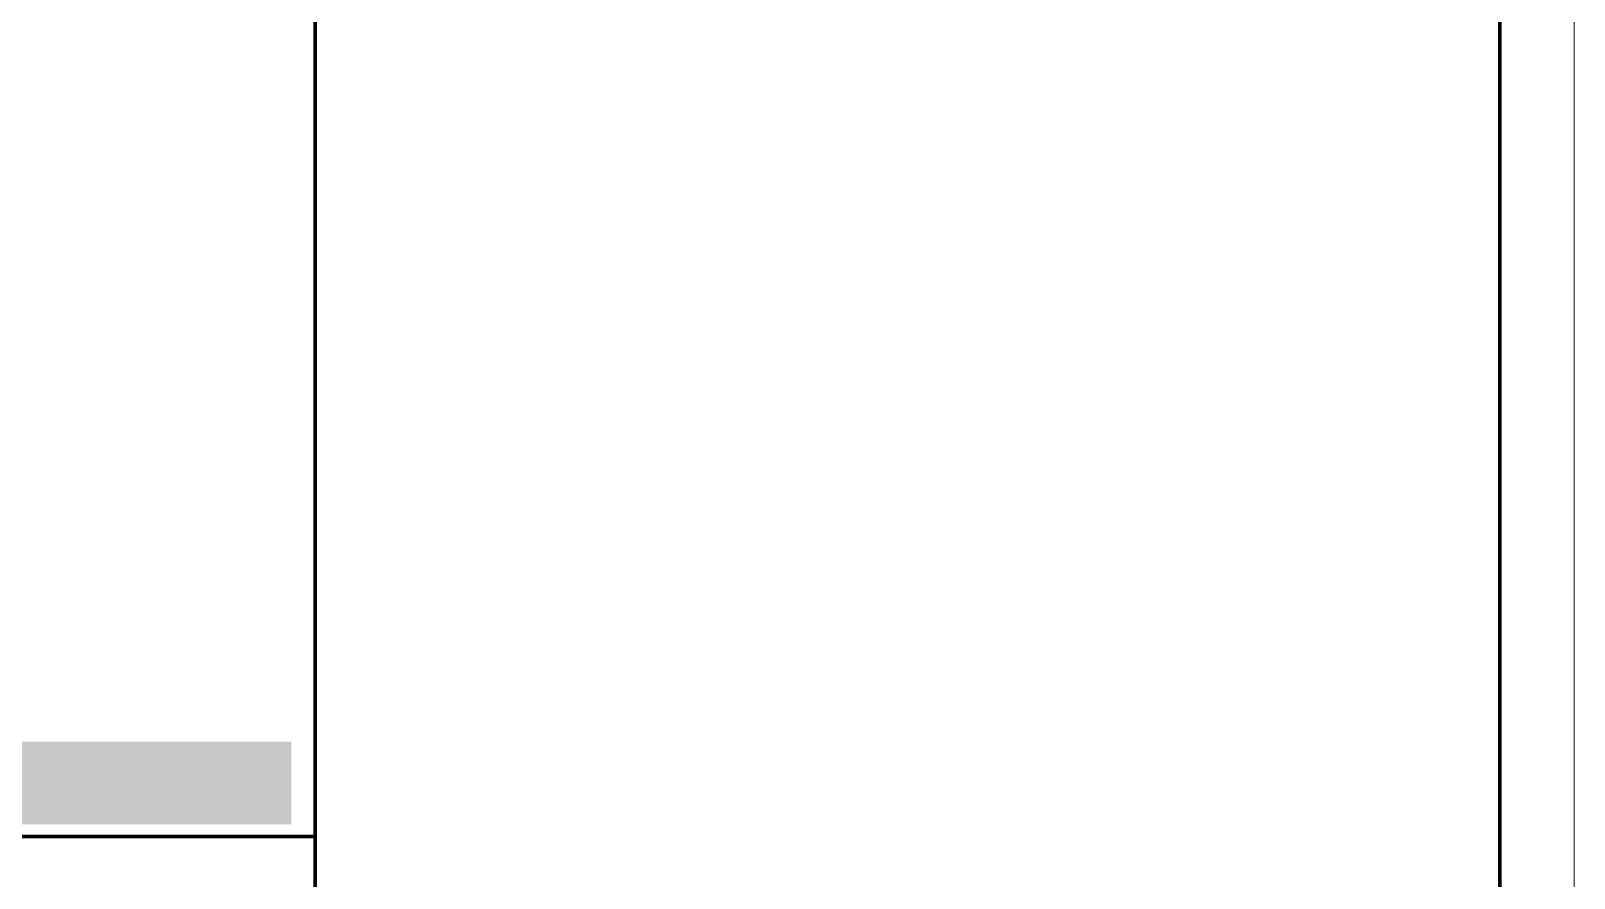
# Model space of a CAD drawing. Header units: millimetres. Extents: x -116965 to 323937, y 291661 to 566926.
# Drawn here: x -42029 to -41508, y 316825 to 317111 of the extents above; entities that cross this region are included whole.
import ezdxf

# ---------------------------------------------------------------- set-up
doc = ezdxf.new("R2010")
doc.units = ezdxf.units.MM
doc.layers.get('0').update_dxf_attribs({"lineweight": 18})
doc.layers.add('C00-00-00', color=7, linetype='Continuous')

msp = doc.modelspace()

# ---------------------------------------------------------------- hatches: boundary and pattern name
at = {"layer": 'C00-00-00'}
h = msp.add_hatch(color=256, dxfattribs=at)
h.dxf.hatch_style = 2
h.paths.add_polyline_path([(-42132.721032, 316870.703742), (-41940.747832, 316870.703742), (-41940.747832, 316842.707652), (-42132.721032, 316842.707652)])

# ---------------------------------------------------------------- linework, layer by layer
msp.add_lwpolyline([(-41532.679157, 316538.491482), (-41507.679157, 316538.491482), (-41507.679157, 318738.491482), (-41532.679157, 318738.491482)], close=True)
at = {"layer": 'C00-00-00', "lineweight": 211}
msp.add_lwpolyline([(-42632.651242, 318738.443002), (-41932.748952, 318738.443002), (-41932.748952, 316538.750083), (-42632.651242, 316538.750083)], close=True, dxfattribs=at)
at = {"layer": 'C00-00-00', "lineweight": 100}
for points in [[(-41932.748952, 318638.456958), (-41532.804782, 318638.456958), (-41532.804782, 316638.736127), (-41932.748952, 316638.736127)], [(-42632.651242, 317438.624458), (-41932.748952, 317438.624458), (-41932.748952, 316838.708208), (-42632.651242, 316838.708208)], [(-42632.651242, 316838.708208), (-41932.748952, 316838.708208), (-41932.748952, 316638.736127), (-42632.651242, 316638.736127)]]:
    msp.add_lwpolyline(points, close=True, dxfattribs=at)

doc.saveas('drawing.dxf')
